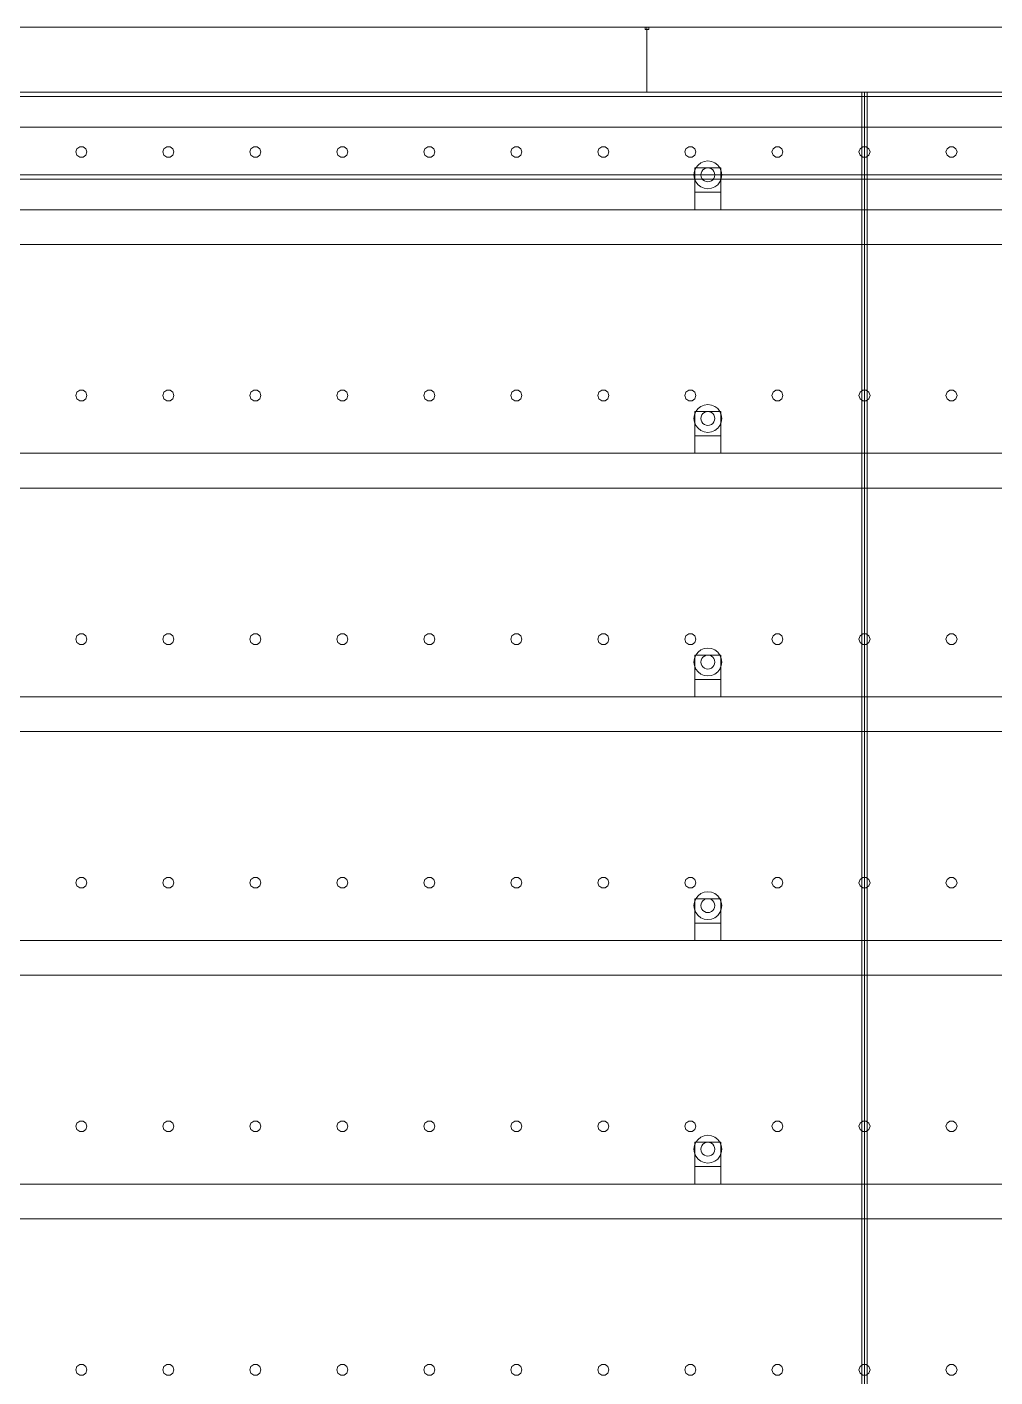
# Model space of a CAD drawing. Header units: millimetres. Extents: x -1970 to 59977, y -50268 to 6837.
# Drawn here: x 42877 to 43989, y 1448 to 3000 of the extents above; entities that cross this region are included whole.
import ezdxf

# ---------------------------------------------------------------- set-up
doc = ezdxf.new("R2010")
doc.units = ezdxf.units.MM
doc.layers.add('lateral_secador', color=7, linetype='Continuous', lineweight=0)

msp = doc.modelspace()

# ---------------------------------------------------------------- linework, layer by layer
at = {"layer": 'lateral_secador'}
for p, q in [((42589.253, 3000), (43589.253, 3000)), ((43587.253, 3000), (43591.253, 3000)), ((43587.253, 3000), (43587.253, 2997)), ((43587.253, 2997), (43591.253, 2997)), ((43589.253, 2925), (43589.253, 3000)), ((43589.253, 3000), (44589.253, 3000)), ((43591.253, 2997), (43591.253, 3000)), ((38839.253, 2925), (58839.253, 2925)), ((38839.253, 2920), (58839.253, 2920)), ((42589.253, 2925), (43589.253, 2925)), ((42839.253, 2925), (43839.253, 2925)), ((43589.253, 2925), (44589.253, 2925)), ((43836.253, 2925), (43842.253, 2925)), ((43836.253, 2925), (43836.253, 60)), ((43839.253, 0), (43839.253, 2925)), ((43839.253, 2925), (44039.253, 2925)), ((43842.253, 60), (43842.253, 2925)), ((38839.253, 2885), (58839.253, 2885)), ((42934.116, 2860.082), (42932.903, 2856.35)), ((42932.903, 2856.35), (42934.116, 2852.618)), ((42937.291, 2862.389), (42934.116, 2860.082)), ((42941.215, 2862.389), (42937.291, 2862.389)), ((42944.39, 2860.082), (42941.215, 2862.389)), ((42945.603, 2856.35), (42944.39, 2860.082)), ((42944.39, 2852.618), (42945.603, 2856.35)), ((43034.116, 2860.082), (43032.903, 2856.35)), ((43032.903, 2856.35), (43034.116, 2852.618)), ((43037.291, 2862.389), (43034.116, 2860.082)), ((43041.215, 2862.389), (43037.291, 2862.389)), ((43044.39, 2860.082), (43041.215, 2862.389)), ((43045.603, 2856.35), (43044.39, 2860.082)), ((43044.39, 2852.618), (43045.603, 2856.35)), ((43134.116, 2860.082), (43132.903, 2856.35)), ((43132.903, 2856.35), (43134.116, 2852.618)), ((43137.291, 2862.389), (43134.116, 2860.082)), ((43141.215, 2862.389), (43137.291, 2862.389)), ((43144.39, 2860.082), (43141.215, 2862.389)), ((43145.603, 2856.35), (43144.39, 2860.082)), ((43144.39, 2852.618), (43145.603, 2856.35)), ((43234.116, 2860.082), (43232.903, 2856.35)), ((43232.903, 2856.35), (43234.116, 2852.618)), ((43237.291, 2862.389), (43234.116, 2860.082)), ((43241.215, 2862.389), (43237.291, 2862.389)), ((43244.39, 2860.082), (43241.215, 2862.389)), ((43245.603, 2856.35), (43244.39, 2860.082)), ((43244.39, 2852.618), (43245.603, 2856.35)), ((43334.116, 2860.082), (43332.903, 2856.35)), ((43332.903, 2856.35), (43334.116, 2852.618)), ((43337.291, 2862.389), (43334.116, 2860.082)), ((43341.215, 2862.389), (43337.291, 2862.389)), ((43344.39, 2860.082), (43341.215, 2862.389)), ((43345.603, 2856.35), (43344.39, 2860.082)), ((43344.39, 2852.618), (43345.603, 2856.35)), ((43434.116, 2860.082), (43432.903, 2856.35)), ((43432.903, 2856.35), (43434.116, 2852.618)), ((43437.291, 2862.389), (43434.116, 2860.082)), ((43441.215, 2862.389), (43437.291, 2862.389)), ((43444.39, 2860.082), (43441.215, 2862.389)), ((43445.603, 2856.35), (43444.39, 2860.082)), ((43444.39, 2852.618), (43445.603, 2856.35)), ((43534.116, 2860.082), (43532.903, 2856.35)), ((43532.903, 2856.35), (43534.116, 2852.618)), ((43537.291, 2862.389), (43534.116, 2860.082)), ((43541.215, 2862.389), (43537.291, 2862.389)), ((43544.39, 2860.082), (43541.215, 2862.389)), ((43545.603, 2856.35), (43544.39, 2860.082)), ((43544.39, 2852.618), (43545.603, 2856.35)), ((43634.116, 2860.082), (43632.903, 2856.35)), ((43632.903, 2856.35), (43634.116, 2852.618)), ((43637.291, 2862.389), (43634.116, 2860.082)), ((43641.215, 2862.389), (43637.291, 2862.389)), ((43644.39, 2860.082), (43641.215, 2862.389)), ((43645.603, 2856.35), (43644.39, 2860.082)), ((43644.39, 2852.618), (43645.603, 2856.35)), ((43734.116, 2860.082), (43732.903, 2856.35)), ((43732.903, 2856.35), (43734.116, 2852.618)), ((43737.291, 2862.389), (43734.116, 2860.082)), ((43741.215, 2862.389), (43737.291, 2862.389)), ((43744.39, 2860.082), (43741.215, 2862.389)), ((43745.603, 2856.35), (43744.39, 2860.082)), ((43744.39, 2852.618), (43745.603, 2856.35)), ((43834.116, 2860.082), (43832.903, 2856.35)), ((43832.903, 2856.35), (43834.116, 2852.618)), ((43837.291, 2862.389), (43834.116, 2860.082)), ((43841.215, 2862.389), (43837.291, 2862.389)), ((43844.39, 2860.082), (43841.215, 2862.389)), ((43845.603, 2856.35), (43844.39, 2860.082)), ((43844.39, 2852.618), (43845.603, 2856.35)), ((43934.116, 2860.082), (43932.903, 2856.35)), ((43932.903, 2856.35), (43934.116, 2852.618)), ((43937.291, 2862.389), (43934.116, 2860.082)), ((43941.215, 2862.389), (43937.291, 2862.389)), ((43944.39, 2860.082), (43941.215, 2862.389)), ((43945.603, 2856.35), (43944.39, 2860.082)), ((43944.39, 2852.618), (43945.603, 2856.35)), ((42934.116, 2852.618), (42937.291, 2850.311)), ((42937.291, 2850.311), (42941.215, 2850.311)), ((42941.215, 2850.311), (42944.39, 2852.618)), ((43034.116, 2852.618), (43037.291, 2850.311)), ((43037.291, 2850.311), (43041.215, 2850.311)), ((43041.215, 2850.311), (43044.39, 2852.618)), ((43134.116, 2852.618), (43137.291, 2850.311)), ((43137.291, 2850.311), (43141.215, 2850.311)), ((43141.215, 2850.311), (43144.39, 2852.618)), ((43234.116, 2852.618), (43237.291, 2850.311)), ((43237.291, 2850.311), (43241.215, 2850.311)), ((43241.215, 2850.311), (43244.39, 2852.618)), ((43334.116, 2852.618), (43337.291, 2850.311)), ((43337.291, 2850.311), (43341.215, 2850.311)), ((43341.215, 2850.311), (43344.39, 2852.618)), ((43434.116, 2852.618), (43437.291, 2850.311)), ((43437.291, 2850.311), (43441.215, 2850.311)), ((43441.215, 2850.311), (43444.39, 2852.618)), ((43534.116, 2852.618), (43537.291, 2850.311)), ((43537.291, 2850.311), (43541.215, 2850.311)), ((43541.215, 2850.311), (43544.39, 2852.618)), ((43634.116, 2852.618), (43637.291, 2850.311)), ((43637.291, 2850.311), (43641.215, 2850.311)), ((43641.215, 2850.311), (43644.39, 2852.618)), ((43647.939, 2841.314), (43645.397, 2838)), ((43651.253, 2843.856), (43647.939, 2841.314)), ((43655.112, 2845.455), (43651.253, 2843.856)), ((43659.253, 2846), (43655.112, 2845.455)), ((43663.394, 2845.455), (43659.253, 2846)), ((43667.253, 2843.856), (43663.394, 2845.455)), ((43670.567, 2841.314), (43667.253, 2843.856)), ((43673.109, 2838), (43670.567, 2841.314)), ((43734.116, 2852.618), (43737.291, 2850.311)), ((43737.291, 2850.311), (43741.215, 2850.311)), ((43741.215, 2850.311), (43744.39, 2852.618)), ((43834.116, 2852.618), (43837.291, 2850.311)), ((43837.291, 2850.311), (43841.215, 2850.311)), ((43841.215, 2850.311), (43844.39, 2852.618)), ((43934.116, 2852.618), (43937.291, 2850.311)), ((43937.291, 2850.311), (43941.215, 2850.311)), ((43941.215, 2850.311), (43944.39, 2852.618)), ((38839.253, 2830), (58839.253, 2830)), ((38839.253, 2825), (58839.253, 2825)), ((43643.798, 2834.141), (43643.253, 2830)), ((43643.253, 2830), (43643.798, 2825.859)), ((43645.397, 2838), (43643.798, 2834.141)), ((43643.798, 2825.859), (43645.397, 2822)), ((43644.253, 2838), (43674.253, 2838)), ((43644.253, 2838), (43644.253, 2810)), ((43651.526, 2832.071), (43651.253, 2830)), ((43651.253, 2830), (43651.526, 2827.929)), ((43652.325, 2834), (43651.526, 2832.071)), ((43651.526, 2827.929), (43652.325, 2826)), ((43653.596, 2835.657), (43652.325, 2834)), ((43652.325, 2826), (43653.596, 2824.343)), ((43655.253, 2836.928), (43653.596, 2835.657)), ((43657.182, 2837.727), (43655.253, 2836.928)), ((43659.253, 2838), (43657.182, 2837.727)), ((43661.324, 2837.727), (43659.253, 2838)), ((43663.253, 2836.928), (43661.324, 2837.727)), ((43664.91, 2835.657), (43663.253, 2836.928)), ((43666.181, 2834), (43664.91, 2835.657)), ((43664.91, 2824.343), (43666.181, 2826)), ((43666.98, 2832.071), (43666.181, 2834)), ((43666.181, 2826), (43666.98, 2827.929)), ((43667.253, 2830), (43666.98, 2832.071)), ((43666.98, 2827.929), (43667.253, 2830)), ((43674.708, 2834.141), (43673.109, 2838)), ((43673.109, 2822), (43674.708, 2825.859)), ((43674.253, 2810), (43674.253, 2838)), ((43675.253, 2830), (43674.708, 2834.141)), ((43674.708, 2825.859), (43675.253, 2830)), ((43644.253, 2810), (43674.253, 2810)), ((43644.253, 2810), (43644.253, 2790)), ((43645.397, 2822), (43647.939, 2818.686)), ((43647.939, 2818.686), (43651.253, 2816.144)), ((43651.253, 2816.144), (43655.112, 2814.545)), ((43653.596, 2824.343), (43655.253, 2823.072)), ((43655.112, 2814.545), (43659.253, 2814)), ((43655.253, 2823.072), (43657.182, 2822.273)), ((43657.182, 2822.273), (43659.253, 2822)), ((43659.253, 2822), (43661.324, 2822.273)), ((43659.253, 2814), (43663.394, 2814.545)), ((43661.324, 2822.273), (43663.253, 2823.072)), ((43663.253, 2823.072), (43664.91, 2824.343)), ((43663.394, 2814.545), (43667.253, 2816.144)), ((43667.253, 2816.144), (43670.567, 2818.686)), ((43670.567, 2818.686), (43673.109, 2822)), ((43674.253, 2790), (43674.253, 2810)), ((39189.253, 2790), (58489.253, 2790)), ((43644.253, 2790), (43674.253, 2790)), ((39189.253, 2750), (58489.253, 2750)), ((42934.116, 2580.082), (42932.903, 2576.35)), ((42932.903, 2576.35), (42934.116, 2572.618)), ((42937.291, 2582.389), (42934.116, 2580.082)), ((42941.215, 2582.389), (42937.291, 2582.389)), ((42944.39, 2580.082), (42941.215, 2582.389)), ((42945.603, 2576.35), (42944.39, 2580.082)), ((42944.39, 2572.618), (42945.603, 2576.35)), ((43034.116, 2580.082), (43032.903, 2576.35)), ((43032.903, 2576.35), (43034.116, 2572.618)), ((43037.291, 2582.389), (43034.116, 2580.082)), ((43041.215, 2582.389), (43037.291, 2582.389)), ((43044.39, 2580.082), (43041.215, 2582.389)), ((43045.603, 2576.35), (43044.39, 2580.082)), ((43044.39, 2572.618), (43045.603, 2576.35)), ((43134.116, 2580.082), (43132.903, 2576.35)), ((43132.903, 2576.35), (43134.116, 2572.618)), ((43137.291, 2582.389), (43134.116, 2580.082)), ((43141.215, 2582.389), (43137.291, 2582.389)), ((43144.39, 2580.082), (43141.215, 2582.389)), ((43145.603, 2576.35), (43144.39, 2580.082)), ((43144.39, 2572.618), (43145.603, 2576.35)), ((43234.116, 2580.082), (43232.903, 2576.35)), ((43232.903, 2576.35), (43234.116, 2572.618)), ((43237.291, 2582.389), (43234.116, 2580.082)), ((43241.215, 2582.389), (43237.291, 2582.389)), ((43244.39, 2580.082), (43241.215, 2582.389)), ((43245.603, 2576.35), (43244.39, 2580.082)), ((43244.39, 2572.618), (43245.603, 2576.35)), ((43334.116, 2580.082), (43332.903, 2576.35)), ((43332.903, 2576.35), (43334.116, 2572.618)), ((43337.291, 2582.389), (43334.116, 2580.082)), ((43341.215, 2582.389), (43337.291, 2582.389)), ((43344.39, 2580.082), (43341.215, 2582.389)), ((43345.603, 2576.35), (43344.39, 2580.082)), ((43344.39, 2572.618), (43345.603, 2576.35)), ((43434.116, 2580.082), (43432.903, 2576.35)), ((43432.903, 2576.35), (43434.116, 2572.618)), ((43437.291, 2582.389), (43434.116, 2580.082)), ((43441.215, 2582.389), (43437.291, 2582.389)), ((43444.39, 2580.082), (43441.215, 2582.389)), ((43445.603, 2576.35), (43444.39, 2580.082)), ((43444.39, 2572.618), (43445.603, 2576.35)), ((43534.116, 2580.082), (43532.903, 2576.35)), ((43532.903, 2576.35), (43534.116, 2572.618)), ((43537.291, 2582.389), (43534.116, 2580.082)), ((43541.215, 2582.389), (43537.291, 2582.389)), ((43544.39, 2580.082), (43541.215, 2582.389)), ((43545.603, 2576.35), (43544.39, 2580.082)), ((43544.39, 2572.618), (43545.603, 2576.35)), ((43634.116, 2580.082), (43632.903, 2576.35)), ((43632.903, 2576.35), (43634.116, 2572.618)), ((43637.291, 2582.389), (43634.116, 2580.082)), ((43641.215, 2582.389), (43637.291, 2582.389)), ((43644.39, 2580.082), (43641.215, 2582.389)), ((43645.603, 2576.35), (43644.39, 2580.082)), ((43644.39, 2572.618), (43645.603, 2576.35)), ((43734.116, 2580.082), (43732.903, 2576.35)), ((43732.903, 2576.35), (43734.116, 2572.618)), ((43737.291, 2582.389), (43734.116, 2580.082)), ((43741.215, 2582.389), (43737.291, 2582.389)), ((43744.39, 2580.082), (43741.215, 2582.389)), ((43745.603, 2576.35), (43744.39, 2580.082)), ((43744.39, 2572.618), (43745.603, 2576.35)), ((43834.116, 2580.082), (43832.903, 2576.35)), ((43832.903, 2576.35), (43834.116, 2572.618)), ((43837.291, 2582.389), (43834.116, 2580.082)), ((43841.215, 2582.389), (43837.291, 2582.389)), ((43844.39, 2580.082), (43841.215, 2582.389)), ((43845.603, 2576.35), (43844.39, 2580.082)), ((43844.39, 2572.618), (43845.603, 2576.35)), ((43934.116, 2580.082), (43932.903, 2576.35)), ((43932.903, 2576.35), (43934.116, 2572.618)), ((43937.291, 2582.389), (43934.116, 2580.082)), ((43941.215, 2582.389), (43937.291, 2582.389)), ((43944.39, 2580.082), (43941.215, 2582.389)), ((43945.603, 2576.35), (43944.39, 2580.082)), ((43944.39, 2572.618), (43945.603, 2576.35)), ((42934.116, 2572.618), (42937.291, 2570.311)), ((42937.291, 2570.311), (42941.215, 2570.311)), ((42941.215, 2570.311), (42944.39, 2572.618)), ((43034.116, 2572.618), (43037.291, 2570.311)), ((43037.291, 2570.311), (43041.215, 2570.311)), ((43041.215, 2570.311), (43044.39, 2572.618)), ((43134.116, 2572.618), (43137.291, 2570.311)), ((43137.291, 2570.311), (43141.215, 2570.311)), ((43141.215, 2570.311), (43144.39, 2572.618)), ((43234.116, 2572.618), (43237.291, 2570.311)), ((43237.291, 2570.311), (43241.215, 2570.311)), ((43241.215, 2570.311), (43244.39, 2572.618)), ((43334.116, 2572.618), (43337.291, 2570.311)), ((43337.291, 2570.311), (43341.215, 2570.311)), ((43341.215, 2570.311), (43344.39, 2572.618)), ((43434.116, 2572.618), (43437.291, 2570.311)), ((43437.291, 2570.311), (43441.215, 2570.311)), ((43441.215, 2570.311), (43444.39, 2572.618)), ((43534.116, 2572.618), (43537.291, 2570.311)), ((43537.291, 2570.311), (43541.215, 2570.311)), ((43541.215, 2570.311), (43544.39, 2572.618)), ((43634.116, 2572.618), (43637.291, 2570.311)), ((43637.291, 2570.311), (43641.215, 2570.311)), ((43641.215, 2570.311), (43644.39, 2572.618)), ((43647.939, 2561.314), (43645.397, 2558)), ((43651.253, 2563.856), (43647.939, 2561.314)), ((43655.112, 2565.455), (43651.253, 2563.856)), ((43659.253, 2566), (43655.112, 2565.455)), ((43663.394, 2565.455), (43659.253, 2566)), ((43667.253, 2563.856), (43663.394, 2565.455)), ((43670.567, 2561.314), (43667.253, 2563.856)), ((43673.109, 2558), (43670.567, 2561.314)), ((43734.116, 2572.618), (43737.291, 2570.311)), ((43737.291, 2570.311), (43741.215, 2570.311)), ((43741.215, 2570.311), (43744.39, 2572.618)), ((43834.116, 2572.618), (43837.291, 2570.311)), ((43837.291, 2570.311), (43841.215, 2570.311)), ((43841.215, 2570.311), (43844.39, 2572.618)), ((43934.116, 2572.618), (43937.291, 2570.311)), ((43937.291, 2570.311), (43941.215, 2570.311)), ((43941.215, 2570.311), (43944.39, 2572.618)), ((43643.798, 2554.141), (43643.253, 2550)), ((43643.253, 2550), (43643.798, 2545.859)), ((43645.397, 2558), (43643.798, 2554.141)), ((43643.798, 2545.859), (43645.397, 2542)), ((43644.253, 2558), (43674.253, 2558)), ((43644.253, 2558), (43644.253, 2530)), ((43651.526, 2552.071), (43651.253, 2550)), ((43651.253, 2550), (43651.526, 2547.929)), ((43652.325, 2554), (43651.526, 2552.071)), ((43651.526, 2547.929), (43652.325, 2546)), ((43653.596, 2555.657), (43652.325, 2554)), ((43652.325, 2546), (43653.596, 2544.343)), ((43655.253, 2556.928), (43653.596, 2555.657)), ((43657.182, 2557.727), (43655.253, 2556.928)), ((43659.253, 2558), (43657.182, 2557.727)), ((43661.324, 2557.727), (43659.253, 2558)), ((43663.253, 2556.928), (43661.324, 2557.727)), ((43664.91, 2555.657), (43663.253, 2556.928)), ((43666.181, 2554), (43664.91, 2555.657)), ((43664.91, 2544.343), (43666.181, 2546)), ((43666.98, 2552.071), (43666.181, 2554)), ((43666.181, 2546), (43666.98, 2547.929)), ((43667.253, 2550), (43666.98, 2552.071)), ((43666.98, 2547.929), (43667.253, 2550)), ((43674.708, 2554.141), (43673.109, 2558)), ((43673.109, 2542), (43674.708, 2545.859)), ((43674.253, 2530), (43674.253, 2558)), ((43675.253, 2550), (43674.708, 2554.141)), ((43674.708, 2545.859), (43675.253, 2550)), ((43644.253, 2530), (43674.253, 2530)), ((43644.253, 2530), (43644.253, 2510)), ((43645.397, 2542), (43647.939, 2538.686)), ((43647.939, 2538.686), (43651.253, 2536.144)), ((43651.253, 2536.144), (43655.112, 2534.545)), ((43653.596, 2544.343), (43655.253, 2543.072)), ((43655.112, 2534.545), (43659.253, 2534)), ((43655.253, 2543.072), (43657.182, 2542.273)), ((43657.182, 2542.273), (43659.253, 2542)), ((43659.253, 2542), (43661.324, 2542.273)), ((43659.253, 2534), (43663.394, 2534.545)), ((43661.324, 2542.273), (43663.253, 2543.072)), ((43663.253, 2543.072), (43664.91, 2544.343)), ((43663.394, 2534.545), (43667.253, 2536.144)), ((43667.253, 2536.144), (43670.567, 2538.686)), ((43670.567, 2538.686), (43673.109, 2542)), ((43674.253, 2510), (43674.253, 2530)), ((39189.253, 2510), (58489.253, 2510)), ((43644.253, 2510), (43674.253, 2510)), ((39189.253, 2470), (58489.253, 2470)), ((42934.116, 2300.082), (42932.903, 2296.35)), ((42937.291, 2302.389), (42934.116, 2300.082)), ((42941.215, 2302.389), (42937.291, 2302.389)), ((42944.39, 2300.082), (42941.215, 2302.389)), ((42945.603, 2296.35), (42944.39, 2300.082)), ((43034.116, 2300.082), (43032.903, 2296.35)), ((43037.291, 2302.389), (43034.116, 2300.082)), ((43041.215, 2302.389), (43037.291, 2302.389)), ((43044.39, 2300.082), (43041.215, 2302.389)), ((43045.603, 2296.35), (43044.39, 2300.082)), ((43134.116, 2300.082), (43132.903, 2296.35)), ((43137.291, 2302.389), (43134.116, 2300.082)), ((43141.215, 2302.389), (43137.291, 2302.389)), ((43144.39, 2300.082), (43141.215, 2302.389)), ((43145.603, 2296.35), (43144.39, 2300.082)), ((43234.116, 2300.082), (43232.903, 2296.35)), ((43237.291, 2302.389), (43234.116, 2300.082)), ((43241.215, 2302.389), (43237.291, 2302.389)), ((43244.39, 2300.082), (43241.215, 2302.389)), ((43245.603, 2296.35), (43244.39, 2300.082)), ((43334.116, 2300.082), (43332.903, 2296.35)), ((43337.291, 2302.389), (43334.116, 2300.082)), ((43341.215, 2302.389), (43337.291, 2302.389)), ((43344.39, 2300.082), (43341.215, 2302.389)), ((43345.603, 2296.35), (43344.39, 2300.082)), ((43434.116, 2300.082), (43432.903, 2296.35)), ((43437.291, 2302.389), (43434.116, 2300.082)), ((43441.215, 2302.389), (43437.291, 2302.389)), ((43444.39, 2300.082), (43441.215, 2302.389)), ((43445.603, 2296.35), (43444.39, 2300.082)), ((43534.116, 2300.082), (43532.903, 2296.35)), ((43537.291, 2302.389), (43534.116, 2300.082)), ((43541.215, 2302.389), (43537.291, 2302.389)), ((43544.39, 2300.082), (43541.215, 2302.389)), ((43545.603, 2296.35), (43544.39, 2300.082)), ((43634.116, 2300.082), (43632.903, 2296.35)), ((43637.291, 2302.389), (43634.116, 2300.082)), ((43641.215, 2302.389), (43637.291, 2302.389)), ((43644.39, 2300.082), (43641.215, 2302.389)), ((43645.603, 2296.35), (43644.39, 2300.082)), ((43734.116, 2300.082), (43732.903, 2296.35)), ((43737.291, 2302.389), (43734.116, 2300.082)), ((43741.215, 2302.389), (43737.291, 2302.389)), ((43744.39, 2300.082), (43741.215, 2302.389)), ((43745.603, 2296.35), (43744.39, 2300.082)), ((43834.116, 2300.082), (43832.903, 2296.35)), ((43837.291, 2302.389), (43834.116, 2300.082)), ((43841.215, 2302.389), (43837.291, 2302.389)), ((43844.39, 2300.082), (43841.215, 2302.389)), ((43845.603, 2296.35), (43844.39, 2300.082)), ((43934.116, 2300.082), (43932.903, 2296.35)), ((43937.291, 2302.389), (43934.116, 2300.082)), ((43941.215, 2302.389), (43937.291, 2302.389)), ((43944.39, 2300.082), (43941.215, 2302.389)), ((43945.603, 2296.35), (43944.39, 2300.082)), ((42932.903, 2296.35), (42934.116, 2292.618)), ((42934.116, 2292.618), (42937.291, 2290.311)), ((42937.291, 2290.311), (42941.215, 2290.311)), ((42941.215, 2290.311), (42944.39, 2292.618)), ((42944.39, 2292.618), (42945.603, 2296.35)), ((43032.903, 2296.35), (43034.116, 2292.618)), ((43034.116, 2292.618), (43037.291, 2290.311)), ((43037.291, 2290.311), (43041.215, 2290.311)), ((43041.215, 2290.311), (43044.39, 2292.618)), ((43044.39, 2292.618), (43045.603, 2296.35)), ((43132.903, 2296.35), (43134.116, 2292.618)), ((43134.116, 2292.618), (43137.291, 2290.311)), ((43137.291, 2290.311), (43141.215, 2290.311)), ((43141.215, 2290.311), (43144.39, 2292.618)), ((43144.39, 2292.618), (43145.603, 2296.35)), ((43232.903, 2296.35), (43234.116, 2292.618)), ((43234.116, 2292.618), (43237.291, 2290.311)), ((43237.291, 2290.311), (43241.215, 2290.311)), ((43241.215, 2290.311), (43244.39, 2292.618)), ((43244.39, 2292.618), (43245.603, 2296.35)), ((43332.903, 2296.35), (43334.116, 2292.618)), ((43334.116, 2292.618), (43337.291, 2290.311)), ((43337.291, 2290.311), (43341.215, 2290.311)), ((43341.215, 2290.311), (43344.39, 2292.618)), ((43344.39, 2292.618), (43345.603, 2296.35)), ((43432.903, 2296.35), (43434.116, 2292.618)), ((43434.116, 2292.618), (43437.291, 2290.311)), ((43437.291, 2290.311), (43441.215, 2290.311)), ((43441.215, 2290.311), (43444.39, 2292.618)), ((43444.39, 2292.618), (43445.603, 2296.35)), ((43532.903, 2296.35), (43534.116, 2292.618)), ((43534.116, 2292.618), (43537.291, 2290.311)), ((43537.291, 2290.311), (43541.215, 2290.311)), ((43541.215, 2290.311), (43544.39, 2292.618)), ((43544.39, 2292.618), (43545.603, 2296.35)), ((43632.903, 2296.35), (43634.116, 2292.618)), ((43634.116, 2292.618), (43637.291, 2290.311)), ((43637.291, 2290.311), (43641.215, 2290.311)), ((43641.215, 2290.311), (43644.39, 2292.618)), ((43644.39, 2292.618), (43645.603, 2296.35)), ((43647.939, 2281.314), (43645.397, 2278)), ((43651.253, 2283.856), (43647.939, 2281.314)), ((43655.112, 2285.455), (43651.253, 2283.856)), ((43659.253, 2286), (43655.112, 2285.455)), ((43663.394, 2285.455), (43659.253, 2286)), ((43667.253, 2283.856), (43663.394, 2285.455)), ((43670.567, 2281.314), (43667.253, 2283.856)), ((43673.109, 2278), (43670.567, 2281.314)), ((43732.903, 2296.35), (43734.116, 2292.618)), ((43734.116, 2292.618), (43737.291, 2290.311)), ((43737.291, 2290.311), (43741.215, 2290.311)), ((43741.215, 2290.311), (43744.39, 2292.618)), ((43744.39, 2292.618), (43745.603, 2296.35)), ((43832.903, 2296.35), (43834.116, 2292.618)), ((43834.116, 2292.618), (43837.291, 2290.311)), ((43837.291, 2290.311), (43841.215, 2290.311)), ((43841.215, 2290.311), (43844.39, 2292.618)), ((43844.39, 2292.618), (43845.603, 2296.35)), ((43932.903, 2296.35), (43934.116, 2292.618)), ((43934.116, 2292.618), (43937.291, 2290.311)), ((43937.291, 2290.311), (43941.215, 2290.311)), ((43941.215, 2290.311), (43944.39, 2292.618)), ((43944.39, 2292.618), (43945.603, 2296.35)), ((43643.798, 2274.141), (43643.253, 2270)), ((43643.253, 2270), (43643.798, 2265.859)), ((43645.397, 2278), (43643.798, 2274.141)), ((43643.798, 2265.859), (43645.397, 2262)), ((43644.253, 2278), (43674.253, 2278)), ((43644.253, 2278), (43644.253, 2250)), ((43651.526, 2272.071), (43651.253, 2270)), ((43651.253, 2270), (43651.526, 2267.929)), ((43652.325, 2274), (43651.526, 2272.071)), ((43651.526, 2267.929), (43652.325, 2266)), ((43653.596, 2275.657), (43652.325, 2274)), ((43652.325, 2266), (43653.596, 2264.343)), ((43655.253, 2276.928), (43653.596, 2275.657)), ((43657.182, 2277.727), (43655.253, 2276.928)), ((43659.253, 2278), (43657.182, 2277.727)), ((43661.324, 2277.727), (43659.253, 2278)), ((43663.253, 2276.928), (43661.324, 2277.727)), ((43664.91, 2275.657), (43663.253, 2276.928)), ((43666.181, 2274), (43664.91, 2275.657)), ((43664.91, 2264.343), (43666.181, 2266)), ((43666.98, 2272.071), (43666.181, 2274)), ((43666.181, 2266), (43666.98, 2267.929)), ((43667.253, 2270), (43666.98, 2272.071)), ((43666.98, 2267.929), (43667.253, 2270)), ((43674.708, 2274.141), (43673.109, 2278)), ((43673.109, 2262), (43674.708, 2265.859)), ((43674.253, 2250), (43674.253, 2278)), ((43675.253, 2270), (43674.708, 2274.141)), ((43674.708, 2265.859), (43675.253, 2270)), ((43645.397, 2262), (43647.939, 2258.686)), ((43647.939, 2258.686), (43651.253, 2256.144)), ((43651.253, 2256.144), (43655.112, 2254.545)), ((43653.596, 2264.343), (43655.253, 2263.072)), ((43655.112, 2254.545), (43659.253, 2254)), ((43655.253, 2263.072), (43657.182, 2262.273)), ((43657.182, 2262.273), (43659.253, 2262)), ((43659.253, 2262), (43661.324, 2262.273)), ((43659.253, 2254), (43663.394, 2254.545)), ((43661.324, 2262.273), (43663.253, 2263.072)), ((43663.253, 2263.072), (43664.91, 2264.343)), ((43663.394, 2254.545), (43667.253, 2256.144)), ((43667.253, 2256.144), (43670.567, 2258.686)), ((43670.567, 2258.686), (43673.109, 2262)), ((43644.253, 2250), (43674.253, 2250)), ((43644.253, 2250), (43644.253, 2230)), ((43674.253, 2230), (43674.253, 2250)), ((39189.253, 2230), (58489.253, 2230)), ((43644.253, 2230), (43674.253, 2230)), ((39189.253, 2190), (58489.253, 2190)), ((42934.116, 2020.082), (42932.903, 2016.35)), ((42937.291, 2022.389), (42934.116, 2020.082)), ((42941.215, 2022.389), (42937.291, 2022.389)), ((42944.39, 2020.082), (42941.215, 2022.389)), ((42945.603, 2016.35), (42944.39, 2020.082)), ((43034.116, 2020.082), (43032.903, 2016.35)), ((43037.291, 2022.389), (43034.116, 2020.082)), ((43041.215, 2022.389), (43037.291, 2022.389)), ((43044.39, 2020.082), (43041.215, 2022.389)), ((43045.603, 2016.35), (43044.39, 2020.082)), ((43134.116, 2020.082), (43132.903, 2016.35)), ((43137.291, 2022.389), (43134.116, 2020.082)), ((43141.215, 2022.389), (43137.291, 2022.389)), ((43144.39, 2020.082), (43141.215, 2022.389)), ((43145.603, 2016.35), (43144.39, 2020.082)), ((43234.116, 2020.082), (43232.903, 2016.35)), ((43237.291, 2022.389), (43234.116, 2020.082)), ((43241.215, 2022.389), (43237.291, 2022.389)), ((43244.39, 2020.082), (43241.215, 2022.389)), ((43245.603, 2016.35), (43244.39, 2020.082)), ((43334.116, 2020.082), (43332.903, 2016.35)), ((43337.291, 2022.389), (43334.116, 2020.082)), ((43341.215, 2022.389), (43337.291, 2022.389)), ((43344.39, 2020.082), (43341.215, 2022.389)), ((43345.603, 2016.35), (43344.39, 2020.082)), ((43434.116, 2020.082), (43432.903, 2016.35)), ((43437.291, 2022.389), (43434.116, 2020.082)), ((43441.215, 2022.389), (43437.291, 2022.389)), ((43444.39, 2020.082), (43441.215, 2022.389)), ((43445.603, 2016.35), (43444.39, 2020.082)), ((43534.116, 2020.082), (43532.903, 2016.35)), ((43537.291, 2022.389), (43534.116, 2020.082)), ((43541.215, 2022.389), (43537.291, 2022.389)), ((43544.39, 2020.082), (43541.215, 2022.389)), ((43545.603, 2016.35), (43544.39, 2020.082)), ((43634.116, 2020.082), (43632.903, 2016.35)), ((43637.291, 2022.389), (43634.116, 2020.082)), ((43641.215, 2022.389), (43637.291, 2022.389)), ((43644.39, 2020.082), (43641.215, 2022.389)), ((43645.603, 2016.35), (43644.39, 2020.082)), ((43734.116, 2020.082), (43732.903, 2016.35)), ((43737.291, 2022.389), (43734.116, 2020.082)), ((43741.215, 2022.389), (43737.291, 2022.389)), ((43744.39, 2020.082), (43741.215, 2022.389)), ((43745.603, 2016.35), (43744.39, 2020.082)), ((43834.116, 2020.082), (43832.903, 2016.35)), ((43837.291, 2022.389), (43834.116, 2020.082)), ((43841.215, 2022.389), (43837.291, 2022.389)), ((43844.39, 2020.082), (43841.215, 2022.389)), ((43845.603, 2016.35), (43844.39, 2020.082)), ((43934.116, 2020.082), (43932.903, 2016.35)), ((43937.291, 2022.389), (43934.116, 2020.082)), ((43941.215, 2022.389), (43937.291, 2022.389)), ((43944.39, 2020.082), (43941.215, 2022.389)), ((43945.603, 2016.35), (43944.39, 2020.082)), ((42932.903, 2016.35), (42934.116, 2012.618)), ((42934.116, 2012.618), (42937.291, 2010.311)), ((42937.291, 2010.311), (42941.215, 2010.311)), ((42941.215, 2010.311), (42944.39, 2012.618)), ((42944.39, 2012.618), (42945.603, 2016.35)), ((43032.903, 2016.35), (43034.116, 2012.618)), ((43034.116, 2012.618), (43037.291, 2010.311)), ((43037.291, 2010.311), (43041.215, 2010.311)), ((43041.215, 2010.311), (43044.39, 2012.618)), ((43044.39, 2012.618), (43045.603, 2016.35)), ((43132.903, 2016.35), (43134.116, 2012.618)), ((43134.116, 2012.618), (43137.291, 2010.311)), ((43137.291, 2010.311), (43141.215, 2010.311)), ((43141.215, 2010.311), (43144.39, 2012.618)), ((43144.39, 2012.618), (43145.603, 2016.35)), ((43232.903, 2016.35), (43234.116, 2012.618)), ((43234.116, 2012.618), (43237.291, 2010.311)), ((43237.291, 2010.311), (43241.215, 2010.311)), ((43241.215, 2010.311), (43244.39, 2012.618)), ((43244.39, 2012.618), (43245.603, 2016.35)), ((43332.903, 2016.35), (43334.116, 2012.618)), ((43334.116, 2012.618), (43337.291, 2010.311)), ((43337.291, 2010.311), (43341.215, 2010.311)), ((43341.215, 2010.311), (43344.39, 2012.618)), ((43344.39, 2012.618), (43345.603, 2016.35)), ((43432.903, 2016.35), (43434.116, 2012.618)), ((43434.116, 2012.618), (43437.291, 2010.311)), ((43437.291, 2010.311), (43441.215, 2010.311)), ((43441.215, 2010.311), (43444.39, 2012.618)), ((43444.39, 2012.618), (43445.603, 2016.35)), ((43532.903, 2016.35), (43534.116, 2012.618)), ((43534.116, 2012.618), (43537.291, 2010.311)), ((43537.291, 2010.311), (43541.215, 2010.311)), ((43541.215, 2010.311), (43544.39, 2012.618)), ((43544.39, 2012.618), (43545.603, 2016.35)), ((43632.903, 2016.35), (43634.116, 2012.618)), ((43634.116, 2012.618), (43637.291, 2010.311)), ((43637.291, 2010.311), (43641.215, 2010.311)), ((43641.215, 2010.311), (43644.39, 2012.618)), ((43644.39, 2012.618), (43645.603, 2016.35)), ((43651.253, 2003.856), (43647.939, 2001.314)), ((43655.112, 2005.455), (43651.253, 2003.856)), ((43659.253, 2006), (43655.112, 2005.455)), ((43663.394, 2005.455), (43659.253, 2006)), ((43667.253, 2003.856), (43663.394, 2005.455)), ((43670.567, 2001.314), (43667.253, 2003.856)), ((43732.903, 2016.35), (43734.116, 2012.618)), ((43734.116, 2012.618), (43737.291, 2010.311)), ((43737.291, 2010.311), (43741.215, 2010.311)), ((43741.215, 2010.311), (43744.39, 2012.618)), ((43744.39, 2012.618), (43745.603, 2016.35)), ((43832.903, 2016.35), (43834.116, 2012.618)), ((43834.116, 2012.618), (43837.291, 2010.311)), ((43837.291, 2010.311), (43841.215, 2010.311)), ((43841.215, 2010.311), (43844.39, 2012.618)), ((43844.39, 2012.618), (43845.603, 2016.35)), ((43932.903, 2016.35), (43934.116, 2012.618)), ((43934.116, 2012.618), (43937.291, 2010.311)), ((43937.291, 2010.311), (43941.215, 2010.311)), ((43941.215, 2010.311), (43944.39, 2012.618)), ((43944.39, 2012.618), (43945.603, 2016.35)), ((43643.798, 1994.141), (43643.253, 1990)), ((43643.253, 1990), (43643.798, 1985.859)), ((43645.397, 1998), (43643.798, 1994.141)), ((43644.253, 1998), (43674.253, 1998)), ((43644.253, 1998), (43644.253, 1970)), ((43647.939, 2001.314), (43645.397, 1998)), ((43651.526, 1992.071), (43651.253, 1990)), ((43651.253, 1990), (43651.526, 1987.929)), ((43652.325, 1994), (43651.526, 1992.071)), ((43651.526, 1987.929), (43652.325, 1986)), ((43653.596, 1995.657), (43652.325, 1994)), ((43655.253, 1996.928), (43653.596, 1995.657)), ((43657.182, 1997.727), (43655.253, 1996.928)), ((43659.253, 1998), (43657.182, 1997.727)), ((43661.324, 1997.727), (43659.253, 1998)), ((43663.253, 1996.928), (43661.324, 1997.727)), ((43664.91, 1995.657), (43663.253, 1996.928)), ((43666.181, 1994), (43664.91, 1995.657)), ((43666.98, 1992.071), (43666.181, 1994)), ((43666.181, 1986), (43666.98, 1987.929)), ((43667.253, 1990), (43666.98, 1992.071)), ((43666.98, 1987.929), (43667.253, 1990)), ((43673.109, 1998), (43670.567, 2001.314)), ((43674.708, 1994.141), (43673.109, 1998)), ((43674.253, 1970), (43674.253, 1998)), ((43675.253, 1990), (43674.708, 1994.141)), ((43674.708, 1985.859), (43675.253, 1990)), ((43643.798, 1985.859), (43645.397, 1982)), ((43645.397, 1982), (43647.939, 1978.686)), ((43647.939, 1978.686), (43651.253, 1976.144)), ((43651.253, 1976.144), (43655.112, 1974.545)), ((43652.325, 1986), (43653.596, 1984.343)), ((43653.596, 1984.343), (43655.253, 1983.072)), ((43655.112, 1974.545), (43659.253, 1974)), ((43655.253, 1983.072), (43657.182, 1982.273)), ((43657.182, 1982.273), (43659.253, 1982)), ((43659.253, 1982), (43661.324, 1982.273)), ((43659.253, 1974), (43663.394, 1974.545)), ((43661.324, 1982.273), (43663.253, 1983.072)), ((43663.253, 1983.072), (43664.91, 1984.343)), ((43663.394, 1974.545), (43667.253, 1976.144)), ((43664.91, 1984.343), (43666.181, 1986)), ((43667.253, 1976.144), (43670.567, 1978.686)), ((43670.567, 1978.686), (43673.109, 1982)), ((43673.109, 1982), (43674.708, 1985.859)), ((43644.253, 1970), (43674.253, 1970)), ((43644.253, 1970), (43644.253, 1950)), ((43674.253, 1950), (43674.253, 1970)), ((39189.253, 1950), (58489.253, 1950)), ((43644.253, 1950), (43674.253, 1950)), ((39189.253, 1910), (58489.253, 1910)), ((42934.116, 1740.082), (42932.903, 1736.35)), ((42937.291, 1742.389), (42934.116, 1740.082)), ((42941.215, 1742.389), (42937.291, 1742.389)), ((42944.39, 1740.082), (42941.215, 1742.389)), ((42945.603, 1736.35), (42944.39, 1740.082)), ((43034.116, 1740.082), (43032.903, 1736.35)), ((43037.291, 1742.389), (43034.116, 1740.082)), ((43041.215, 1742.389), (43037.291, 1742.389)), ((43044.39, 1740.082), (43041.215, 1742.389)), ((43045.603, 1736.35), (43044.39, 1740.082)), ((43134.116, 1740.082), (43132.903, 1736.35)), ((43137.291, 1742.389), (43134.116, 1740.082)), ((43141.215, 1742.389), (43137.291, 1742.389)), ((43144.39, 1740.082), (43141.215, 1742.389)), ((43145.603, 1736.35), (43144.39, 1740.082)), ((43234.116, 1740.082), (43232.903, 1736.35)), ((43237.291, 1742.389), (43234.116, 1740.082)), ((43241.215, 1742.389), (43237.291, 1742.389)), ((43244.39, 1740.082), (43241.215, 1742.389)), ((43245.603, 1736.35), (43244.39, 1740.082)), ((43334.116, 1740.082), (43332.903, 1736.35)), ((43337.291, 1742.389), (43334.116, 1740.082)), ((43341.215, 1742.389), (43337.291, 1742.389)), ((43344.39, 1740.082), (43341.215, 1742.389)), ((43345.603, 1736.35), (43344.39, 1740.082)), ((43434.116, 1740.082), (43432.903, 1736.35)), ((43437.291, 1742.389), (43434.116, 1740.082)), ((43441.215, 1742.389), (43437.291, 1742.389)), ((43444.39, 1740.082), (43441.215, 1742.389)), ((43445.603, 1736.35), (43444.39, 1740.082)), ((43534.116, 1740.082), (43532.903, 1736.35)), ((43537.291, 1742.389), (43534.116, 1740.082)), ((43541.215, 1742.389), (43537.291, 1742.389)), ((43544.39, 1740.082), (43541.215, 1742.389)), ((43545.603, 1736.35), (43544.39, 1740.082)), ((43634.116, 1740.082), (43632.903, 1736.35)), ((43637.291, 1742.389), (43634.116, 1740.082)), ((43641.215, 1742.389), (43637.291, 1742.389)), ((43644.39, 1740.082), (43641.215, 1742.389)), ((43645.603, 1736.35), (43644.39, 1740.082)), ((43734.116, 1740.082), (43732.903, 1736.35)), ((43737.291, 1742.389), (43734.116, 1740.082)), ((43741.215, 1742.389), (43737.291, 1742.389)), ((43744.39, 1740.082), (43741.215, 1742.389)), ((43745.603, 1736.35), (43744.39, 1740.082)), ((43834.116, 1740.082), (43832.903, 1736.35)), ((43837.291, 1742.389), (43834.116, 1740.082)), ((43841.215, 1742.389), (43837.291, 1742.389)), ((43844.39, 1740.082), (43841.215, 1742.389)), ((43845.603, 1736.35), (43844.39, 1740.082)), ((43934.116, 1740.082), (43932.903, 1736.35)), ((43937.291, 1742.389), (43934.116, 1740.082)), ((43941.215, 1742.389), (43937.291, 1742.389)), ((43944.39, 1740.082), (43941.215, 1742.389)), ((43945.603, 1736.35), (43944.39, 1740.082)), ((42932.903, 1736.35), (42934.116, 1732.618)), ((42934.116, 1732.618), (42937.291, 1730.311)), ((42937.291, 1730.311), (42941.215, 1730.311)), ((42941.215, 1730.311), (42944.39, 1732.618)), ((42944.39, 1732.618), (42945.603, 1736.35)), ((43032.903, 1736.35), (43034.116, 1732.618)), ((43034.116, 1732.618), (43037.291, 1730.311)), ((43037.291, 1730.311), (43041.215, 1730.311)), ((43041.215, 1730.311), (43044.39, 1732.618)), ((43044.39, 1732.618), (43045.603, 1736.35)), ((43132.903, 1736.35), (43134.116, 1732.618)), ((43134.116, 1732.618), (43137.291, 1730.311)), ((43137.291, 1730.311), (43141.215, 1730.311)), ((43141.215, 1730.311), (43144.39, 1732.618)), ((43144.39, 1732.618), (43145.603, 1736.35)), ((43232.903, 1736.35), (43234.116, 1732.618)), ((43234.116, 1732.618), (43237.291, 1730.311)), ((43237.291, 1730.311), (43241.215, 1730.311)), ((43241.215, 1730.311), (43244.39, 1732.618)), ((43244.39, 1732.618), (43245.603, 1736.35)), ((43332.903, 1736.35), (43334.116, 1732.618)), ((43334.116, 1732.618), (43337.291, 1730.311)), ((43337.291, 1730.311), (43341.215, 1730.311)), ((43341.215, 1730.311), (43344.39, 1732.618)), ((43344.39, 1732.618), (43345.603, 1736.35)), ((43432.903, 1736.35), (43434.116, 1732.618)), ((43434.116, 1732.618), (43437.291, 1730.311)), ((43437.291, 1730.311), (43441.215, 1730.311)), ((43441.215, 1730.311), (43444.39, 1732.618)), ((43444.39, 1732.618), (43445.603, 1736.35)), ((43532.903, 1736.35), (43534.116, 1732.618)), ((43534.116, 1732.618), (43537.291, 1730.311)), ((43537.291, 1730.311), (43541.215, 1730.311)), ((43541.215, 1730.311), (43544.39, 1732.618)), ((43544.39, 1732.618), (43545.603, 1736.35)), ((43632.903, 1736.35), (43634.116, 1732.618)), ((43634.116, 1732.618), (43637.291, 1730.311)), ((43637.291, 1730.311), (43641.215, 1730.311)), ((43641.215, 1730.311), (43644.39, 1732.618)), ((43644.39, 1732.618), (43645.603, 1736.35)), ((43651.253, 1723.856), (43647.939, 1721.314)), ((43655.112, 1725.455), (43651.253, 1723.856)), ((43659.253, 1726), (43655.112, 1725.455)), ((43663.394, 1725.455), (43659.253, 1726)), ((43667.253, 1723.856), (43663.394, 1725.455)), ((43670.567, 1721.314), (43667.253, 1723.856)), ((43732.903, 1736.35), (43734.116, 1732.618)), ((43734.116, 1732.618), (43737.291, 1730.311)), ((43737.291, 1730.311), (43741.215, 1730.311)), ((43741.215, 1730.311), (43744.39, 1732.618)), ((43744.39, 1732.618), (43745.603, 1736.35)), ((43832.903, 1736.35), (43834.116, 1732.618)), ((43834.116, 1732.618), (43837.291, 1730.311)), ((43837.291, 1730.311), (43841.215, 1730.311)), ((43841.215, 1730.311), (43844.39, 1732.618)), ((43844.39, 1732.618), (43845.603, 1736.35)), ((43932.903, 1736.35), (43934.116, 1732.618)), ((43934.116, 1732.618), (43937.291, 1730.311)), ((43937.291, 1730.311), (43941.215, 1730.311)), ((43941.215, 1730.311), (43944.39, 1732.618)), ((43944.39, 1732.618), (43945.603, 1736.35)), ((43643.798, 1714.141), (43643.253, 1710)), ((43643.253, 1710), (43643.798, 1705.859)), ((43645.397, 1718), (43643.798, 1714.141)), ((43644.253, 1718), (43674.253, 1718)), ((43644.253, 1718), (43644.253, 1690)), ((43647.939, 1721.314), (43645.397, 1718)), ((43651.526, 1712.071), (43651.253, 1710)), ((43651.253, 1710), (43651.526, 1707.929)), ((43652.325, 1714), (43651.526, 1712.071)), ((43651.526, 1707.929), (43652.325, 1706)), ((43653.596, 1715.657), (43652.325, 1714)), ((43655.253, 1716.928), (43653.596, 1715.657)), ((43657.182, 1717.727), (43655.253, 1716.928)), ((43659.253, 1718), (43657.182, 1717.727)), ((43661.324, 1717.727), (43659.253, 1718)), ((43663.253, 1716.928), (43661.324, 1717.727)), ((43664.91, 1715.657), (43663.253, 1716.928)), ((43666.181, 1714), (43664.91, 1715.657)), ((43666.98, 1712.071), (43666.181, 1714)), ((43666.181, 1706), (43666.98, 1707.929)), ((43667.253, 1710), (43666.98, 1712.071)), ((43666.98, 1707.929), (43667.253, 1710)), ((43673.109, 1718), (43670.567, 1721.314)), ((43674.708, 1714.141), (43673.109, 1718)), ((43674.253, 1690), (43674.253, 1718)), ((43675.253, 1710), (43674.708, 1714.141)), ((43674.708, 1705.859), (43675.253, 1710)), ((43643.798, 1705.859), (43645.397, 1702)), ((43645.397, 1702), (43647.939, 1698.686)), ((43647.939, 1698.686), (43651.253, 1696.144)), ((43651.253, 1696.144), (43655.112, 1694.545)), ((43652.325, 1706), (43653.596, 1704.343)), ((43653.596, 1704.343), (43655.253, 1703.072)), ((43655.112, 1694.545), (43659.253, 1694)), ((43655.253, 1703.072), (43657.182, 1702.273)), ((43657.182, 1702.273), (43659.253, 1702)), ((43659.253, 1702), (43661.324, 1702.273)), ((43659.253, 1694), (43663.394, 1694.545)), ((43661.324, 1702.273), (43663.253, 1703.072)), ((43663.253, 1703.072), (43664.91, 1704.343)), ((43663.394, 1694.545), (43667.253, 1696.144)), ((43664.91, 1704.343), (43666.181, 1706)), ((43667.253, 1696.144), (43670.567, 1698.686)), ((43670.567, 1698.686), (43673.109, 1702)), ((43673.109, 1702), (43674.708, 1705.859)), ((43644.253, 1690), (43674.253, 1690)), ((43644.253, 1690), (43644.253, 1670)), ((43674.253, 1670), (43674.253, 1690)), ((39189.253, 1670), (58489.253, 1670)), ((43644.253, 1670), (43674.253, 1670)), ((39189.253, 1630), (58489.253, 1630)), ((42934.116, 1460.082), (42932.903, 1456.35)), ((42937.291, 1462.389), (42934.116, 1460.082)), ((42941.215, 1462.389), (42937.291, 1462.389)), ((42944.39, 1460.082), (42941.215, 1462.389)), ((42945.603, 1456.35), (42944.39, 1460.082)), ((43034.116, 1460.082), (43032.903, 1456.35)), ((43037.291, 1462.389), (43034.116, 1460.082)), ((43041.215, 1462.389), (43037.291, 1462.389)), ((43044.39, 1460.082), (43041.215, 1462.389)), ((43045.603, 1456.35), (43044.39, 1460.082)), ((43134.116, 1460.082), (43132.903, 1456.35)), ((43137.291, 1462.389), (43134.116, 1460.082)), ((43141.215, 1462.389), (43137.291, 1462.389)), ((43144.39, 1460.082), (43141.215, 1462.389)), ((43145.603, 1456.35), (43144.39, 1460.082)), ((43234.116, 1460.082), (43232.903, 1456.35)), ((43237.291, 1462.389), (43234.116, 1460.082)), ((43241.215, 1462.389), (43237.291, 1462.389)), ((43244.39, 1460.082), (43241.215, 1462.389)), ((43245.603, 1456.35), (43244.39, 1460.082)), ((43334.116, 1460.082), (43332.903, 1456.35)), ((43337.291, 1462.389), (43334.116, 1460.082)), ((43341.215, 1462.389), (43337.291, 1462.389)), ((43344.39, 1460.082), (43341.215, 1462.389)), ((43345.603, 1456.35), (43344.39, 1460.082)), ((43434.116, 1460.082), (43432.903, 1456.35)), ((43437.291, 1462.389), (43434.116, 1460.082)), ((43441.215, 1462.389), (43437.291, 1462.389)), ((43444.39, 1460.082), (43441.215, 1462.389)), ((43445.603, 1456.35), (43444.39, 1460.082)), ((43534.116, 1460.082), (43532.903, 1456.35)), ((43537.291, 1462.389), (43534.116, 1460.082)), ((43541.215, 1462.389), (43537.291, 1462.389)), ((43544.39, 1460.082), (43541.215, 1462.389)), ((43545.603, 1456.35), (43544.39, 1460.082)), ((43634.116, 1460.082), (43632.903, 1456.35)), ((43637.291, 1462.389), (43634.116, 1460.082)), ((43641.215, 1462.389), (43637.291, 1462.389)), ((43644.39, 1460.082), (43641.215, 1462.389)), ((43645.603, 1456.35), (43644.39, 1460.082)), ((43734.116, 1460.082), (43732.903, 1456.35)), ((43737.291, 1462.389), (43734.116, 1460.082)), ((43741.215, 1462.389), (43737.291, 1462.389)), ((43744.39, 1460.082), (43741.215, 1462.389)), ((43745.603, 1456.35), (43744.39, 1460.082)), ((43834.116, 1460.082), (43832.903, 1456.35)), ((43837.291, 1462.389), (43834.116, 1460.082)), ((43841.215, 1462.389), (43837.291, 1462.389)), ((43844.39, 1460.082), (43841.215, 1462.389)), ((43845.603, 1456.35), (43844.39, 1460.082)), ((43934.116, 1460.082), (43932.903, 1456.35)), ((43937.291, 1462.389), (43934.116, 1460.082)), ((43941.215, 1462.389), (43937.291, 1462.389)), ((43944.39, 1460.082), (43941.215, 1462.389)), ((43945.603, 1456.35), (43944.39, 1460.082)), ((42932.903, 1456.35), (42934.116, 1452.618)), ((42934.116, 1452.618), (42937.291, 1450.311)), ((42937.291, 1450.311), (42941.215, 1450.311)), ((42941.215, 1450.311), (42944.39, 1452.618)), ((42944.39, 1452.618), (42945.603, 1456.35)), ((43032.903, 1456.35), (43034.116, 1452.618)), ((43034.116, 1452.618), (43037.291, 1450.311)), ((43037.291, 1450.311), (43041.215, 1450.311)), ((43041.215, 1450.311), (43044.39, 1452.618)), ((43044.39, 1452.618), (43045.603, 1456.35)), ((43132.903, 1456.35), (43134.116, 1452.618)), ((43134.116, 1452.618), (43137.291, 1450.311)), ((43137.291, 1450.311), (43141.215, 1450.311)), ((43141.215, 1450.311), (43144.39, 1452.618)), ((43144.39, 1452.618), (43145.603, 1456.35)), ((43232.903, 1456.35), (43234.116, 1452.618)), ((43234.116, 1452.618), (43237.291, 1450.311)), ((43237.291, 1450.311), (43241.215, 1450.311)), ((43241.215, 1450.311), (43244.39, 1452.618)), ((43244.39, 1452.618), (43245.603, 1456.35)), ((43332.903, 1456.35), (43334.116, 1452.618)), ((43334.116, 1452.618), (43337.291, 1450.311)), ((43337.291, 1450.311), (43341.215, 1450.311)), ((43341.215, 1450.311), (43344.39, 1452.618)), ((43344.39, 1452.618), (43345.603, 1456.35)), ((43432.903, 1456.35), (43434.116, 1452.618)), ((43434.116, 1452.618), (43437.291, 1450.311)), ((43437.291, 1450.311), (43441.215, 1450.311)), ((43441.215, 1450.311), (43444.39, 1452.618)), ((43444.39, 1452.618), (43445.603, 1456.35)), ((43532.903, 1456.35), (43534.116, 1452.618)), ((43534.116, 1452.618), (43537.291, 1450.311)), ((43537.291, 1450.311), (43541.215, 1450.311)), ((43541.215, 1450.311), (43544.39, 1452.618)), ((43544.39, 1452.618), (43545.603, 1456.35)), ((43632.903, 1456.35), (43634.116, 1452.618)), ((43634.116, 1452.618), (43637.291, 1450.311)), ((43637.291, 1450.311), (43641.215, 1450.311)), ((43641.215, 1450.311), (43644.39, 1452.618)), ((43644.39, 1452.618), (43645.603, 1456.35)), ((43732.903, 1456.35), (43734.116, 1452.618)), ((43734.116, 1452.618), (43737.291, 1450.311)), ((43737.291, 1450.311), (43741.215, 1450.311)), ((43741.215, 1450.311), (43744.39, 1452.618)), ((43744.39, 1452.618), (43745.603, 1456.35)), ((43832.903, 1456.35), (43834.116, 1452.618)), ((43834.116, 1452.618), (43837.291, 1450.311)), ((43837.291, 1450.311), (43841.215, 1450.311)), ((43841.215, 1450.311), (43844.39, 1452.618)), ((43844.39, 1452.618), (43845.603, 1456.35)), ((43932.903, 1456.35), (43934.116, 1452.618)), ((43934.116, 1452.618), (43937.291, 1450.311)), ((43937.291, 1450.311), (43941.215, 1450.311)), ((43941.215, 1450.311), (43944.39, 1452.618)), ((43944.39, 1452.618), (43945.603, 1456.35))]:
    msp.add_line(p, q, dxfattribs=at)

doc.saveas('drawing.dxf')
